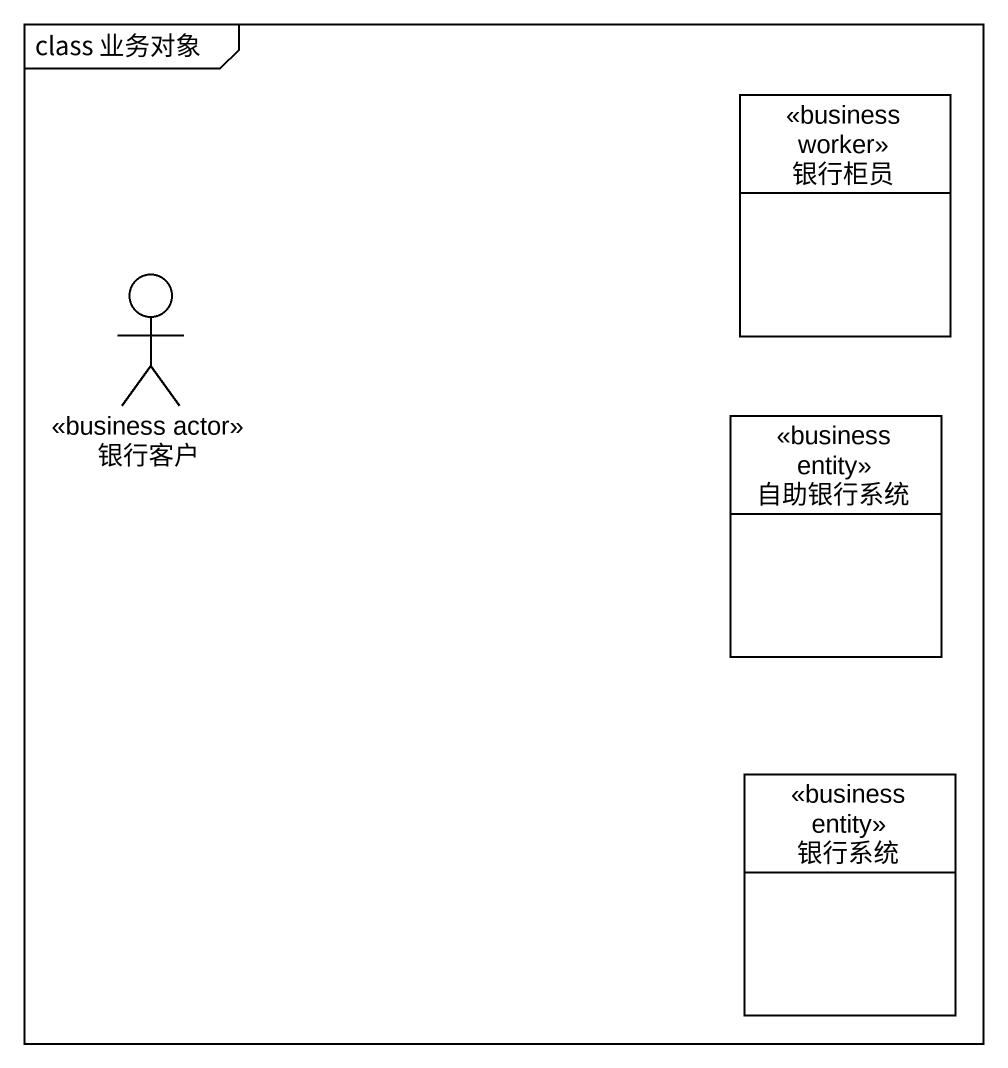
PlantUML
@startuml
mainframe class 业务对象
allowmixing
hide circle
hide empty members
class 银行柜员 <<business worker>>
actor 银行客户 <<business actor>>
class 自助银行系统 <<business entity>>
class 银行系统 <<business entity>>
@enduml
